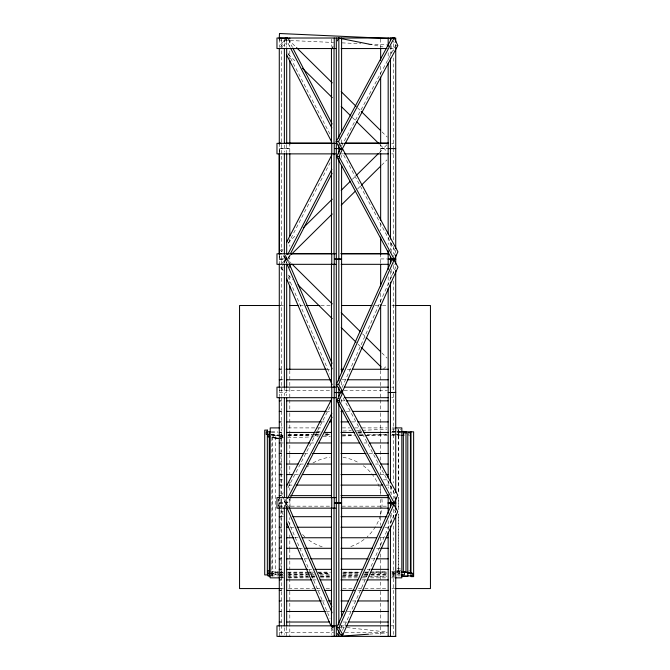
<?xml version="1.0" encoding="UTF-8"?>
<svg xmlns="http://www.w3.org/2000/svg" width="670" height="670" viewBox="0 0 670 670"><rect width="100%" height="100%" fill="white"/><g stroke="black" fill="none" stroke-linecap="round" stroke-linejoin="round"><path stroke-width="0.5" stroke-dasharray="3.35 2.51" d="M271.484 571.929L271.484 576.803M271.903 575.756L271.911 436.061L270.898 436.061M278.352 506.562L278.352 499.276M279.281 152.76L279.281 148.606L289.809 148.606M280.981 574.902L281.015 572.649A1.315 1.315 0 0 1 282.991 573.788A1.315 1.315 0 0 1 281.015 574.927L280.747 574.718A1.315 1.315 0 0 1 280.537 574.45M280.537 436.74A1.315 1.315 0 0 1 280.747 436.471L280.981 436.287A1.315 1.315 0 0 1 282.991 437.401A1.315 1.315 0 0 1 281.015 438.54L280.981 435.483L280.981 493.882M281.584 370.502L281.584 395.677M281.584 369.455L281.584 255.932M400.962 570.756L398.323 570.756L398.323 513.882M398.323 509.711L398.323 497.207M398.323 491.998L398.323 429.495L400.962 429.495M398.323 429.495L398.323 492.609M275.387 574.76L275.387 435.475L279.733 435.818M279.214 39.371L279.189 40.016L333.66 42.486M342.018 387.553L395.719 267.146L393.751 263.653M342.445 630.545L395.493 511.612L393.516 508.111M282.656 47.294L281.76 45.568L284.164 40.25L286.676 45.099M287.539 37.872L284.072 45.568L281.76 45.568M393.524 256.342L395.643 251.811L342.588 153.07M393.717 498.991L395.484 495.205L342.588 396.992M283.033 249.181L281.676 251.811L283.979 251.811M288.301 243.47L330.076 162.785M284.532 258.159L285.814 255.68M289.373 255.806L287.447 259.516L285.144 259.516L286.676 256.56M282.271 494.359L283.15 492.659M287.958 487.835L330.042 406.749M284.809 501.83L286.207 499.133M279.281 502.877L287.606 502.91L289.515 499.225M341.599 145.976L395.551 45.568L393.474 41.138M283.159 270.781L281.601 267.146L283.502 263.653M283.979 262.774L285.403 260.153L287.706 260.153L288.938 263.017M286.283 262.774L287.706 260.153M283.033 514.434L281.819 511.612L284.197 507.232M284.675 506.361L285.621 504.611L287.924 504.611L288.745 506.52M286.978 506.361L287.924 504.611M398.323 433.808L398.164 434.026A1.315 1.315 0 0 1 396.891 434.361L400.191 434.796M286.953 38.19L279.558 45.686L281.04 47.151M386.883 144.779L383.525 148.187L379.815 144.527M282.053 263.226L286.534 258.695L291.224 263.335M383.357 369.178L386.716 365.778M279.273 251.535L282.974 247.867M288.167 242.741L296.509 234.492M352.353 179.309L355.334 176.361M379.321 152.651L383.768 148.263L387.134 151.663M290.47 255.27L286.676 259.022L282.857 255.161M357.571 188.965L360.812 185.749M381.548 165.264L386.967 159.912M280.981 572.674L280.747 572.858A1.315 1.315 0 0 0 280.537 573.126M281.894 437.259L282.941 437.058M277.154 438.038L271.492 437.376M369.538 634.121L387.059 632.849M279.784 436.22L282.011 436.128L280.244 435.894M317.061 432.083L321.215 431.916M343.023 431.044L351.331 430.709M356.524 430.5L386.64 429.294M391.833 429.085L398.064 428.833L398.173 431.463M280.521 436.187L282.606 436.111M287.807 435.902L313.836 434.855M314.883 434.813L319.339 434.629M329.707 434.21L324.523 434.42L329.732 434.445M358.609 433.055L362.906 432.879M391.925 431.715L396.096 431.547M392.444 573.897L399.722 573.637L399.63 571.007L396.9 571.1A1.315 1.315 0 0 0 398.164 570.756L398.374 570.488A1.315 1.315 0 0 0 398.374 569.165L398.164 568.897A1.315 1.315 0 0 0 396.891 568.554M279.943 435.332L273.209 435.525L273.293 438.163L281.333 438.674M279.105 575.22L283.276 575.069M288.527 574.885L307.354 574.232M308.292 574.198L314.548 573.981M318.719 573.838L330.369 573.419M342.697 572.992L359.664 572.398L342.11 572.414M364.899 572.214L369.798 572.046M370.125 572.029L386.866 571.443M391.69 571.284L394.814 571.175M395.233 571.15L399.63 571.007M280.236 577.816L283.36 577.707M288.552 577.523L310.369 576.761M311.408 576.728L314.523 576.619M320.762 576.401L330.109 576.074M342.579 575.639L358.157 575.094M364.396 574.877L369.589 574.693M370.627 574.659L387.252 574.073M280.906 435.291L283.067 435.232M288.201 435.065L311.182 434.344M315.294 434.21L319.515 434.085M324.674 433.917L327.848 433.817M358.023 432.87L362.219 432.736L358.031 432.753M392.419 431.781L401.791 431.488M283.418 437.837L273.293 438.163M287.589 437.711L318.242 436.748M323.057 436.597L330.36 436.363M342.11 435.994L354.564 435.609M359.564 435.45L386.691 434.595M391.916 434.428L400.25 434.168M273.209 435.525L275.387 435.467L272.749 435.475L272.749 574.76L282.665 574.76M395.551 45.568L397.829 45.568M389.94 48.55L393.458 48.55M340.971 143.079L343.074 143.079M340.36 143.338L343.476 143.338M391.699 143.338L393.458 143.338M279.281 148.338L289.809 148.338M380.652 148.338L387.352 148.338M380.652 148.606L387.352 148.606M341.399 153.874L343.476 153.874M391.699 153.874L393.458 153.874M289.809 258.93L279.281 258.93L279.273 255.228M380.652 258.93L387.352 258.93M279.281 259.055L286.676 259.055M279.281 259.19L286.676 259.19M281.601 267.146L283.134 267.146M280.236 305.512L283.368 305.512M300.051 305.512L303.183 305.512M320.922 305.512L330.31 305.512M375.158 305.512L381.423 305.512M382.461 305.512L386.632 305.512M391.85 305.512L394.982 305.512M327.387 369.254L329.489 369.254M347.236 369.254L351.415 369.254M280.236 379.781L283.109 379.781M342.018 379.781L346.214 379.781M391.699 387.151L393.458 387.151M279.281 390.317L330.528 390.317M344.104 390.317L387.352 390.317M279.281 392.419L286.676 392.553M391.699 397.687L393.458 397.687M340.971 400.844L345.167 400.844M327.387 411.38L329.489 411.38M346.214 411.38L351.415 411.38M321.114 421.907L325.31 421.907M351.415 421.907L356.666 421.907M280.646 427.904L282.732 427.904M287.958 427.904L322.438 427.904M342.286 427.904L349.606 427.904M354.824 427.904L361.097 427.904M362.143 427.904L387.218 427.904M392.444 427.904L394.529 427.904M271.392 431.807L277.64 431.807M316.19 431.807L320.361 431.807M357.864 431.807L362.034 431.807M392.243 431.807L400.576 431.807M315.88 432.443L320.092 432.443M357.68 432.443L362.947 432.443M271.367 432.753L277.631 432.753M315.218 432.753L320.436 432.753M391.439 432.753L400.836 432.753M271.375 434.445L277.64 434.445M278.67 434.445L282.849 434.445M288.05 434.445L312.027 434.445M313.058 434.445L319.314 434.445M342.228 434.445L353.693 434.445M358.902 434.445L363.073 434.445M367.235 434.445L387.034 434.445M392.243 434.445L394.328 434.445M395.367 434.445L400.576 434.445M271.367 435.383L279.717 435.383M280.764 435.383L282.849 435.383M288.075 435.383L311.039 435.383M315.218 435.383L319.397 435.383M324.615 435.383L329.841 435.383M342.37 435.383L353.852 435.383M359.07 435.383L365.343 435.383M366.381 435.383L387.268 435.383M391.439 435.383L400.836 435.383M281.366 442.97L283.46 442.97M310.654 442.97L314.866 442.97M363.944 442.97L368.173 442.97M304.381 453.506L308.602 453.506M369.162 453.506L373.399 453.506M300.194 464.042L303.384 464.042M375.426 464.042L379.681 464.042M280.236 474.569L283.109 474.569M294.967 474.569L299.205 474.569M380.652 474.569L385.434 474.569M279.281 479.837L283.109 479.837M383.525 479.837L387.352 479.837M280.236 485.105L283.109 485.105M288.686 485.105L292.941 485.105M385.953 485.105L391.18 485.105M279.281 503.003L286.676 503.003M279.281 503.137L286.676 503.137M279.281 506.168L330.528 506.168M342.018 506.168L387.352 506.168M281.819 511.612L283.351 511.612M281.366 516.696L283.46 516.696M293.988 527.231L289.809 527.231L289.809 517.659M384.907 527.231L389.262 527.231M294.967 537.759L298.167 537.759M380.652 537.759L384.907 537.759M299.147 548.294L302.338 548.294M376.473 548.294L379.681 548.294M304.381 558.83L307.564 558.83M371.255 558.83L375.493 558.83M308.56 569.358L311.734 569.358M367.076 569.358L370.267 569.358M275.395 572.121L282.681 572.121M287.882 572.121L308.694 572.121M309.724 572.121L312.856 572.121M318.049 572.121L329.506 572.121M343.015 572.113L359.673 572.121M364.865 572.113L369.044 572.121M373.182 572.113L386.732 572.121M391.908 572.113L396.096 572.121M397.109 572.113L401.271 572.113M283.418 572.423L272.288 572.423L272.288 576.502M287.606 572.423L306.676 572.414M307.463 572.423L313.736 572.423M317.915 572.423L330.461 572.423M364.949 572.423L369.203 572.414M370.175 572.423L386.9 572.423M392.126 572.406L394.22 572.423M395.25 572.406L400.493 572.423M270.998 573.26L283.502 573.26M287.665 573.26L308.502 573.26M309.548 573.26L313.711 573.26M318.92 573.26L330.385 573.26M342.889 573.26L359.555 573.26M364.765 573.26L371.012 573.26M372.059 573.26L386.64 573.26M391.85 573.26L400.183 573.26M287.874 574.76L309.724 574.76M310.763 574.76L313.887 574.76M320.126 574.76L329.498 574.76M343.023 574.76L358.634 574.76M363.835 574.76L370.075 574.76M371.121 574.76L386.724 574.76M391.933 574.76L396.096 574.76M397.134 574.76L400.258 574.76M270.998 575.89L283.502 575.89M287.665 575.89L314.758 575.89M319.967 575.89L330.385 575.89M342.889 575.89L358.517 575.89M363.726 575.89L369.974 575.89M371.012 575.89L386.64 575.89M391.85 575.89L400.183 575.89M280.63 576.502L282.715 576.502M287.924 576.502L307.731 576.502M311.902 576.502L315.026 576.502M320.243 576.502L329.623 576.502M342.135 576.502L357.772 576.502M362.981 576.502L386.959 576.502M392.168 576.502L394.253 576.502M280.236 577.85L283.36 577.85M287.958 577.85L310.378 577.85M311.424 577.85L316.165 577.85M320.344 577.85L330.126 577.85M342.286 577.85L357.964 577.85M362.143 577.85L366.507 577.85M370.502 577.85L387.293 577.85M391.447 577.85L394.571 577.85M312.748 579.893L316.96 579.893M361.85 579.893L366.08 579.893M280.236 588.562L283.368 588.562M288.577 588.562L315.704 588.562M316.743 588.562L319.875 588.562M326.131 588.562L330.31 588.562M342.822 588.562L352.211 588.562M358.467 588.562L363.684 588.562M364.731 588.562L386.632 588.562M391.85 588.562L394.982 588.562M316.927 590.421L321.131 590.421M357.68 590.421L360.854 590.421M321.114 600.957L325.31 600.957M352.453 600.957L355.619 600.957M326.34 611.484L329.489 611.484M347.236 611.484L351.44 611.484M343.057 622.02L347.236 622.02M340.36 625.839L345.553 625.839M391.18 625.839L393.458 625.839M338.559 627.773L340.863 627.773M279.281 632.547L333.66 632.547M345.151 632.547L387.352 632.547M342.018 42.872L360.812 43.718M368.919 44.086L387.729 44.94M340.98 626.877L387.084 632.086M271.174 434.696L276.819 435.425M271.074 434.688L279.365 435.776M271.827 437.418L279.733 438.456M397.235 431.773L400.534 432.209M397.235 568.512L400.534 568.947M396.9 571.1L399.864 571.493M271.157 571.083L280.043 572.255M272.288 573.872L281.333 575.061M397.235 571.142L400.074 571.527M368.835 44.094L383.056 46.934M281.015 438.54L280.747 438.331A1.315 1.315 0 0 1 280.537 438.054M288.108 39.329L295.864 46.975M357.504 107.744L360.544 110.743M382.009 131.898L387.252 137.074M288.343 54.354L296.634 62.528M352.336 117.434L355.334 120.391M362.529 333.794L365.502 336.734M381.841 352.881L387.143 358.123M280.621 267.657L282.857 269.868M288.066 275.018L292.53 279.432M358.04 344.171L360.544 346.641M288.502 39.723L292.338 47.126M285.311 38.014L290.035 47.143M287.899 52.972L330.076 134.419M285.521 255.237L287.447 259.516M283.309 255.438L285.144 259.516M286.065 499.485L287.606 502.91M282.254 496.152L285.294 502.91L286.676 500.264L286.676 507.056L285.621 504.611M285.403 260.153L286.676 263.109L286.676 254.022M288.008 276.71L329.908 374.195M288.226 521.159L330.084 618.544M331.692 627.648L333.342 631.492M398.323 497.818L398.323 509.275M398.323 514.493L398.323 570.756M395.736 44.279L395.736 47.411M395.736 250.722L395.736 252.808M395.736 510.423L395.736 512.508M393.458 43.759L393.458 50.635M393.458 57.922L393.458 147.727M393.458 148.606L393.458 240.262M393.458 246.51L393.458 253.796M393.458 265.362L393.458 273.695M393.458 280.981L393.458 391.54M393.458 393.583L393.458 483.036M393.458 490.323L393.458 497.609M393.458 509.183L393.458 518.555M393.458 525.85L393.458 634.457M391.18 45.677L391.18 53.742M391.18 243.269L391.18 253.662M391.18 269.332L391.18 277.832M391.18 486.093L391.18 494.678M391.18 513.22L391.18 522.608M390.451 46.096L390.451 55.049M390.451 242.155L390.451 250.069M390.451 271.032L390.451 278.954M390.451 485.876L390.451 493.087M390.451 514.979L390.451 522.902M388.173 52.721L388.173 60.007M388.173 237.138L388.173 244.424M388.173 276.819L388.173 285.144M388.173 480.951L388.173 488.237M388.173 520.64L388.173 530.012M380.652 39.019L380.652 46.8M380.652 66.364L380.652 75.057M380.652 143.079L380.652 153.606M380.652 223.437L380.652 230.781M380.652 253.662L380.652 263.318M380.652 293.318L380.652 302.706M380.652 370.543L380.652 412.184M380.652 413.222L380.652 433.004M380.652 433.398L380.652 461.102M380.652 466.303L380.652 474.636M380.652 486.093L380.652 494.443M380.652 499.46L380.652 525.313M380.652 537.214L380.652 546.377M380.652 553.906L380.652 569.559M380.652 570.312L380.652 588.511M380.652 591.384L380.652 634.524M341.599 139.804L341.599 143.916M341.599 155.348L341.599 157.408M341.599 381.565L341.599 386.523M341.599 399.278L341.599 402.36M341.599 625.52L341.599 628.485M331.449 38.977L331.449 46.632M331.449 627.748L331.449 634.457M289.809 39.538L289.809 46.925M289.809 50.87L289.809 58.918M289.809 143.079L289.809 153.606M289.809 239.039L289.809 246.367M289.809 255.412L289.809 264.189M289.809 275.638L289.809 282.974M289.809 370.543L289.809 412.184M289.809 413.222L289.809 433.004M289.809 433.398L289.809 453.816M289.809 454.461L289.809 473.615M289.809 481.923L289.809 490.272M289.809 499.46L289.809 506.964M289.809 534.886L289.809 548.688M289.809 549.249L289.809 590.421M289.809 591.384L289.809 622.162M289.809 622.974L289.809 636.5M286.676 40.644L286.676 47.093M286.676 144.444L286.676 152.76M286.676 388.257L286.676 395.66M286.676 627.003L286.676 636.366M284.365 38.977L284.365 46.632M284.365 145.097L284.365 152.115M284.365 253.796L284.365 264.323M284.365 387.151L284.365 395.635M284.365 499.368L284.365 508.145M284.365 627.748L284.365 634.457M281.584 39.061L281.584 143.388M281.584 144.435L281.584 251.761M281.584 396.715L281.584 410.249M281.584 411.288L281.584 431.061M281.584 432.1L281.584 451.873M281.584 452.92L281.584 472.693M281.584 473.732L281.584 494.552M281.584 498.715L281.584 508.346M281.584 509.384L281.584 516.67M281.584 517.709L281.584 538.529M281.584 539.568L281.584 559.341M281.584 560.388L281.584 569.751M281.584 570.798L281.584 590.572M281.584 591.61L281.584 612.43M281.584 613.469L281.584 635.327M280.981 498.832L280.981 575.237M279.281 38.977L279.281 47.31M279.281 143.338L279.281 153.606M279.281 255.58L279.281 264.005M279.281 388.248L279.281 396.573M279.281 497.609L279.281 508.145M279.281 627.288L279.281 636.5M278.343 499.016L278.343 506.327M272.966 572.423L272.966 573.872M408.792 571.175A1.315 1.315 0 0 1 409.412 570.379M409.412 435.919A1.315 1.315 0 0 1 409.135 433.85M398.374 433.75A1.315 1.315 0 0 0 398.374 432.435L398.164 432.158A1.315 1.315 0 0 0 396.891 431.823M380.259 515.758A46.079 46.079 0 0 1 375.92 525.917M375.418 526.771A46.079 46.079 0 0 1 367.16 536.837M364.07 539.434A46.079 46.079 0 0 1 349.866 546.82M322.178 546.82A46.079 46.079 0 0 1 307.966 539.434M304.884 536.837A46.079 46.079 0 0 1 302.053 534.015M290.118 506.88A46.079 46.079 0 0 1 290.118 498.865M307.17 466.94A46.079 46.079 0 0 1 308.778 465.709M312.982 462.97A46.079 46.079 0 0 1 330.009 457.191M343.032 457.334A46.079 46.079 0 0 1 359.061 462.97M363.257 465.709A46.079 46.079 0 0 1 381.205 493.874M381.925 498.865A46.079 46.079 0 0 1 380.526 514.803"/><path stroke-width="1" d="M269.273 576.795L269.273 436.061M279.281 153.798L279.273 254.307M395.727 264.164L395.736 254.893M406.062 433.197L406.062 432.753M279.248 38.76L279.482 33.5L389.036 38.466M337.32 40.887L338.551 38.014M336.357 384.396L391.774 260.153L394.052 260.153L397.997 267.146L342.579 391.397L340.301 391.397L336.357 384.396L338.635 384.396L342.579 391.397M338.635 384.396L394.052 260.153M336.616 627.773L391.548 504.611L393.826 504.611L397.771 511.612L342.839 634.775L340.561 634.775L336.616 627.773L338.894 627.773L342.839 634.775M338.894 627.773L393.826 504.611M285.169 38.014L287.539 37.872M394.32 259.516L339.003 156.571L342.604 148.874L397.921 251.811L394.32 259.516L392.042 259.516L336.725 156.571L340.327 148.874M392.042 259.516L392.252 259.055M391.9 502.877L336.792 400.643L337.998 398.072M338.794 396.355L340.394 392.93L342.672 392.93L397.762 495.205L394.161 502.91L339.07 400.643L342.672 392.93M286.676 242.155L331.834 154.946M287.631 254.709L331.834 169.351M290.336 253.947L332.111 173.262M286.676 485.876L331.834 398.868M287.631 498.413L331.834 413.256M289.993 498.304L332.077 417.226M336.248 141.529L391.942 37.872L394.22 37.872L397.829 45.568L342.127 149.226L339.849 149.226L336.248 141.529L338.526 141.529L394.22 37.872M339.849 149.226L340.184 148.606L339.556 148.606M331.759 48.55L332.856 46.791M303.209 227.867L332.253 199.174M341.189 190.347L350.418 181.218M356.08 175.624L378.416 153.556M291.299 254.449L332.253 213.981M341.189 205.154L355.334 191.168M361.289 185.28L380.652 166.152M338.626 636.366L368.508 634.197M403.382 434.076L403.96 434.051L403.876 431.421L401.791 431.488M404.412 572.113L405.986 572.096L405.986 431.756L403.348 431.756L403.348 572.096L404.412 572.113L404.412 574.76L401.297 574.76M335.771 48.55L276.97 48.55L276.97 38.014L395.736 38.014L395.736 42.193M341.156 48.55L387.134 48.55M279.281 143.079L281.366 143.079M285.981 143.079L331.575 143.079M345.151 143.079L388.307 143.079M335.771 143.338L276.97 143.338L276.97 153.874L335.771 153.874M344.514 143.338L388.173 143.338M334.799 148.606L338.844 148.606M388.173 148.606L395.736 148.606M344.514 153.874L388.173 153.874M336.725 156.571L339.003 156.571M279.281 253.662L281.366 253.662M290.78 253.662L331.575 253.662M340.971 253.662L388.307 253.662M335.771 253.796L276.97 253.796L276.97 264.323L335.771 264.323M341.156 253.796L388.173 253.796M334.799 259.055L341.599 259.055M388.173 259.055L395.736 259.055M334.799 259.19L341.599 259.19M388.173 259.19L395.736 259.19M341.156 264.323L388.173 264.323M280.236 305.512L239.55 305.512L239.55 588.562L280.236 588.562M289.624 305.512L297.966 305.512M306.316 305.512L319.875 305.512M341.784 305.512L372.034 305.512M396.02 305.512L430.45 305.512L430.45 588.562L396.02 588.562M279.281 369.254L281.366 369.254M285.981 369.254L326.357 369.254M340.971 369.254L343.074 369.254M352.453 369.254L388.307 369.254M279.281 379.781L281.366 379.781M286.601 379.781L330.519 379.781M347.253 379.781L388.047 379.781M335.771 387.151L276.97 387.151L276.97 397.687L335.771 397.687M344.288 387.151L388.173 387.151M334.799 392.553L341.599 392.553L341.599 390.459M388.173 392.553L395.736 392.419M344.514 397.687L388.173 397.687M336.792 400.643L339.07 400.643M279.281 400.844L281.366 400.844M286.601 400.844L331.566 400.844M346.214 400.844L388.047 400.844M279.281 411.38L281.366 411.38M286.601 411.38L326.34 411.38M340.98 411.38L343.074 411.38M352.487 411.38L388.047 411.38M279.281 421.907L281.366 421.907M286.601 421.907L321.114 421.907M329.481 421.907L331.566 421.907M340.98 421.907L348.3 421.907M357.713 421.907L388.047 421.907M279.599 427.904L270.194 427.904L270.194 577.85L279.599 577.85M395.576 427.904L401.841 427.904L401.841 577.85L395.576 577.85M270.353 431.807L266.183 431.807L266.183 434.445L269.298 434.445L267.221 434.445M401.623 431.807L413.633 431.807L413.633 576.627L410.995 576.627L410.995 431.807M279.281 432.443L281.366 432.443M286.601 432.443L314.833 432.443M324.247 432.443L331.566 432.443M340.98 432.443L354.581 432.443M363.986 432.443L388.047 432.443M401.883 435.383L403.977 435.383M279.281 442.97L281.366 442.97M286.601 442.97L309.607 442.97M319.021 442.97L331.566 442.97M340.98 442.97L359.807 442.97M369.22 442.97L388.047 442.97M279.281 453.506L281.366 453.506M286.601 453.506L303.334 453.506M312.748 453.506L331.566 453.506M340.98 453.506L366.08 453.506M374.446 453.506L388.047 453.506M279.281 464.042L281.366 464.042M286.601 464.042L298.1 464.042M307.513 464.042L331.566 464.042M340.98 464.042L371.314 464.042M380.719 464.042L388.047 464.042M279.281 474.569L281.366 474.569M286.601 474.569L292.874 474.569M302.287 474.569L331.566 474.569M340.98 474.569L376.54 474.569M385.953 474.569L388.047 474.569M279.281 485.105L281.366 485.105M296.014 485.105L331.566 485.105M340.98 485.105L382.813 485.105M279.281 495.632L281.366 495.632M290.78 495.632L331.566 495.632M340.98 495.632L388.047 495.632M335.771 497.609L276.97 497.609L276.97 508.145L335.771 508.145M341.156 497.609L388.173 497.609M334.799 502.877L341.599 502.877M388.173 502.877L395.736 502.877M334.799 503.003L341.599 503.003M388.173 503.003L395.736 503.003M334.799 503.137L341.599 503.137M388.173 503.137L395.736 503.137M341.156 508.145L388.173 508.145M279.281 516.696L281.366 516.696M292.874 516.696L331.566 516.696M340.98 516.696L387 516.696M279.281 527.231L281.366 527.231M286.601 527.231L288.686 527.231M297.053 527.231L331.566 527.231M340.98 527.231L381.766 527.231M279.281 537.759L281.366 537.759M286.601 537.759L293.921 537.759M302.287 537.759L331.566 537.759M340.98 537.759L376.54 537.759M385.953 537.759L388.047 537.759M279.281 548.294L281.366 548.294M286.601 548.294L298.1 548.294M305.42 548.294L331.566 548.294M340.98 548.294L372.353 548.294M380.719 548.294L388.047 548.294M279.281 558.83L281.366 558.83M286.601 558.83L302.287 558.83M310.654 558.83L331.566 558.83M340.98 558.83L368.173 558.83M376.54 558.83L388.047 558.83M279.281 569.358L281.366 569.358M286.601 569.358L307.513 569.358M314.833 569.358L331.566 569.358M340.98 569.358L362.947 569.358M371.314 569.358L388.047 569.358M401.271 572.113L405.986 572.096M404.672 572.423L410.442 572.423L410.442 432.753L407.804 432.753L407.804 576.502L401.556 576.502M269.96 573.26L267.874 573.26L267.874 575.89L269.96 575.89M407.477 573.26L412.687 573.26L412.687 575.89L401.229 575.89M279.281 579.893L281.366 579.893M286.601 579.893L311.701 579.893M320.067 579.893L331.566 579.893M340.98 579.893L357.713 579.893M367.127 579.893L388.047 579.893M279.281 590.421L281.366 590.421M286.601 590.421L315.88 590.421M324.247 590.421L331.566 590.421M340.98 590.421L354.581 590.421M361.901 590.421L388.047 590.421M279.281 600.957L281.366 600.957M286.601 600.957L321.114 600.957M328.434 600.957L331.566 600.957M340.98 600.957L348.3 600.957M357.713 600.957L388.047 600.957M279.281 611.484L281.366 611.484M286.601 611.484L325.293 611.484M340.98 611.484L344.12 611.484M352.487 611.484L388.047 611.484M279.281 622.02L281.366 622.02M286.601 622.02L329.481 622.02M348.3 622.02L388.047 622.02M335.771 625.839L276.97 625.839L276.97 636.366L395.736 636.366M345.553 625.839L388.173 625.839M289.809 636.5L279.281 636.366M380.652 636.5L395.736 636.5L395.736 514.585M406.715 572.406L407.804 572.423M279.281 38.014L289.809 38.492L289.809 38.014M332.856 627.589L331.759 625.839L333.811 626.065M338.358 38.014L368.835 44.094M267.523 435.709L269.407 436.296M296.509 47.612L332.253 82.846M341.164 91.631L356.08 106.337M361.214 111.404L380.652 130.566M302.472 68.273L332.286 97.669M341.189 106.446L350.862 115.994M356.792 121.831L379.161 143.883M292.045 264.139L332.253 303.87M341.189 312.706L360.301 331.6M366.247 337.471L380.652 351.7M297.999 284.834L332.253 318.677M341.189 327.513L356.08 342.228M361.289 347.378L381.121 366.976M331.759 625.839L332.814 627.455M292.815 48.047L332.111 123.942M290.52 48.064L331.834 127.861M286.676 55.049L331.834 142.266M338.526 141.529L342.127 149.226M289.348 263.972L332.069 363.375M287.087 264.072L332.102 368.81M286.676 278.954L332.102 384.655M289.155 507.475L331.834 606.769M332.102 612.757L286.676 507.056L286.676 625.956M286.676 522.902L330.863 625.721M337.32 633.493L338.551 636.366M395.736 47.411L395.736 248.637M395.719 270.278L395.736 492.467M395.736 497.668L395.736 509.384M390.451 38.014L390.451 40.644M390.451 58.173L390.451 239.039M390.451 256.56L390.451 263.109M390.451 282.078L390.451 482.76M390.451 500.264L390.451 507.056M390.451 526.025L390.451 636.5M388.173 38.014L388.173 46.632M388.173 63.131L388.173 234.014M388.173 250.672L388.173 269.533M388.173 288.267L388.173 477.836M388.173 494.485L388.173 513.346M388.173 532.097L388.173 636.5M380.652 47.729L380.652 60.409M380.652 77.151L380.652 143.38M380.652 153.321L380.652 220.313M380.652 237.038L380.652 254.759M380.652 264.139L380.652 286.04M380.652 304.758L380.652 369.513M341.599 38.014L341.599 131.571M341.599 165.641L341.599 372.654M341.599 409.554L341.599 616.601M341.599 634.406L341.599 636.5L331.449 636.366M338.844 38.014L338.844 138.271M338.844 144.645L338.844 153.815M338.844 157.986L338.844 380.97M338.844 387.218L338.844 398.801M338.844 401.916L338.844 624.917M338.844 630.127L338.844 636.5M336.315 38.014L336.315 636.5M334.238 38.014L334.238 48.55M334.238 143.338L334.238 153.874M334.238 253.796L334.238 264.323M334.238 387.151L334.238 397.687M334.238 497.609L334.238 508.145M334.238 625.839L334.238 636.366M334.037 48.55L334.037 143.338M334.037 153.874L334.037 253.796M334.037 264.323L334.037 387.151M334.037 397.687L334.037 497.609M334.037 508.145L334.037 625.839M331.759 143.338L331.759 153.874M331.759 253.796L331.759 264.323M331.759 387.151L331.759 397.687M331.759 497.609L331.759 508.145M331.449 48.55L331.449 143.338M331.449 153.874L331.449 253.796M331.449 264.323L331.449 387.151M331.449 397.687L331.449 497.609M331.449 508.145L331.449 625.839M289.809 60.459L289.809 144.184M289.809 153.606L289.809 235.941M289.809 263.905L289.809 267.313M289.809 286.04L289.809 369.513M286.676 48.089L286.676 143.405M286.676 153.798L286.676 254.022M286.676 264.097L286.676 387.218M286.676 397.737L286.676 498.237M284.365 48.55L284.365 143.338M284.365 153.874L284.365 253.796M284.365 264.323L284.365 387.151M284.365 397.687L284.365 497.609M284.365 508.145L284.365 625.839M279.281 48.357L279.281 144.176M279.281 153.874L279.281 253.796M279.281 264.005L279.281 387.444M279.281 397.611L279.281 498.614M279.281 507.123L279.281 626.257M269.273 432.753L269.273 435.383M410.995 572.448A1.315 1.315 0 0 1 409.135 572.448M268.503 573.369A1.315 1.315 0 0 1 267.698 571.443A1.315 1.315 0 0 1 269.767 571.167M269.767 436.639A1.315 1.315 0 0 1 267.565 436.053A1.315 1.315 0 0 1 269.181 434.436M267.338 430.106L264.709 430.106L264.709 574.919L267.338 574.919L267.338 430.106"/></g></svg>
